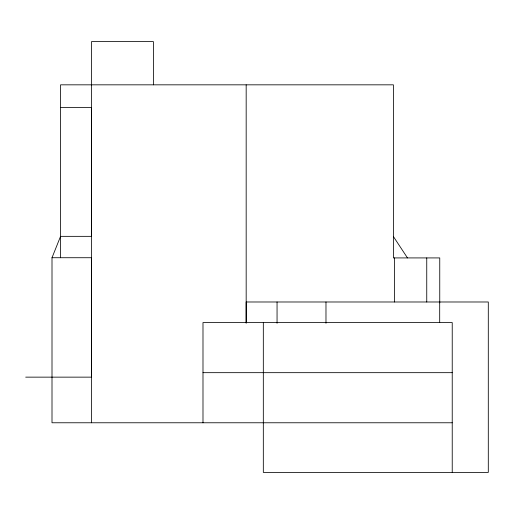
<?xml version="1.0" encoding="UTF-8"?>
<svg xmlns="http://www.w3.org/2000/svg" width="514" height="514" viewBox="0 0 514 514"><rect width="100%" height="100%" fill="white"/><g stroke="black" fill="none" stroke-linecap="round" stroke-linejoin="round"><path stroke-width="0.77" d="M246.174 323.293L246.174 84.829M277.052 323.293L277.052 301.988M325.979 323.293L325.979 301.988M394.482 301.988L394.482 257.919M426.748 301.988L426.748 257.919M452.23 422.771L52.004 422.771L52.004 257.726L60.568 236.344L91.518 236.344L91.518 107.567L60.568 107.567M52.004 257.726L91.518 257.726L91.518 377.141L25.7 377.141M202.991 372.669L452.23 372.669M393.396 236.536L407.486 257.919M452.23 472.398L452.23 322.567L202.991 322.567L202.991 422.771M439.753 302.849L439.753 257.919L393.396 257.919L393.396 84.829L60.568 84.829L60.568 257.726M439.695 301.988L439.695 322.567M263.322 322.567L263.322 472.398L488.3 472.398L488.3 301.988L246.174 301.988L246.174 322.567M153.397 84.829L153.397 41.602L91.518 41.602L91.518 422.771"/></g></svg>
